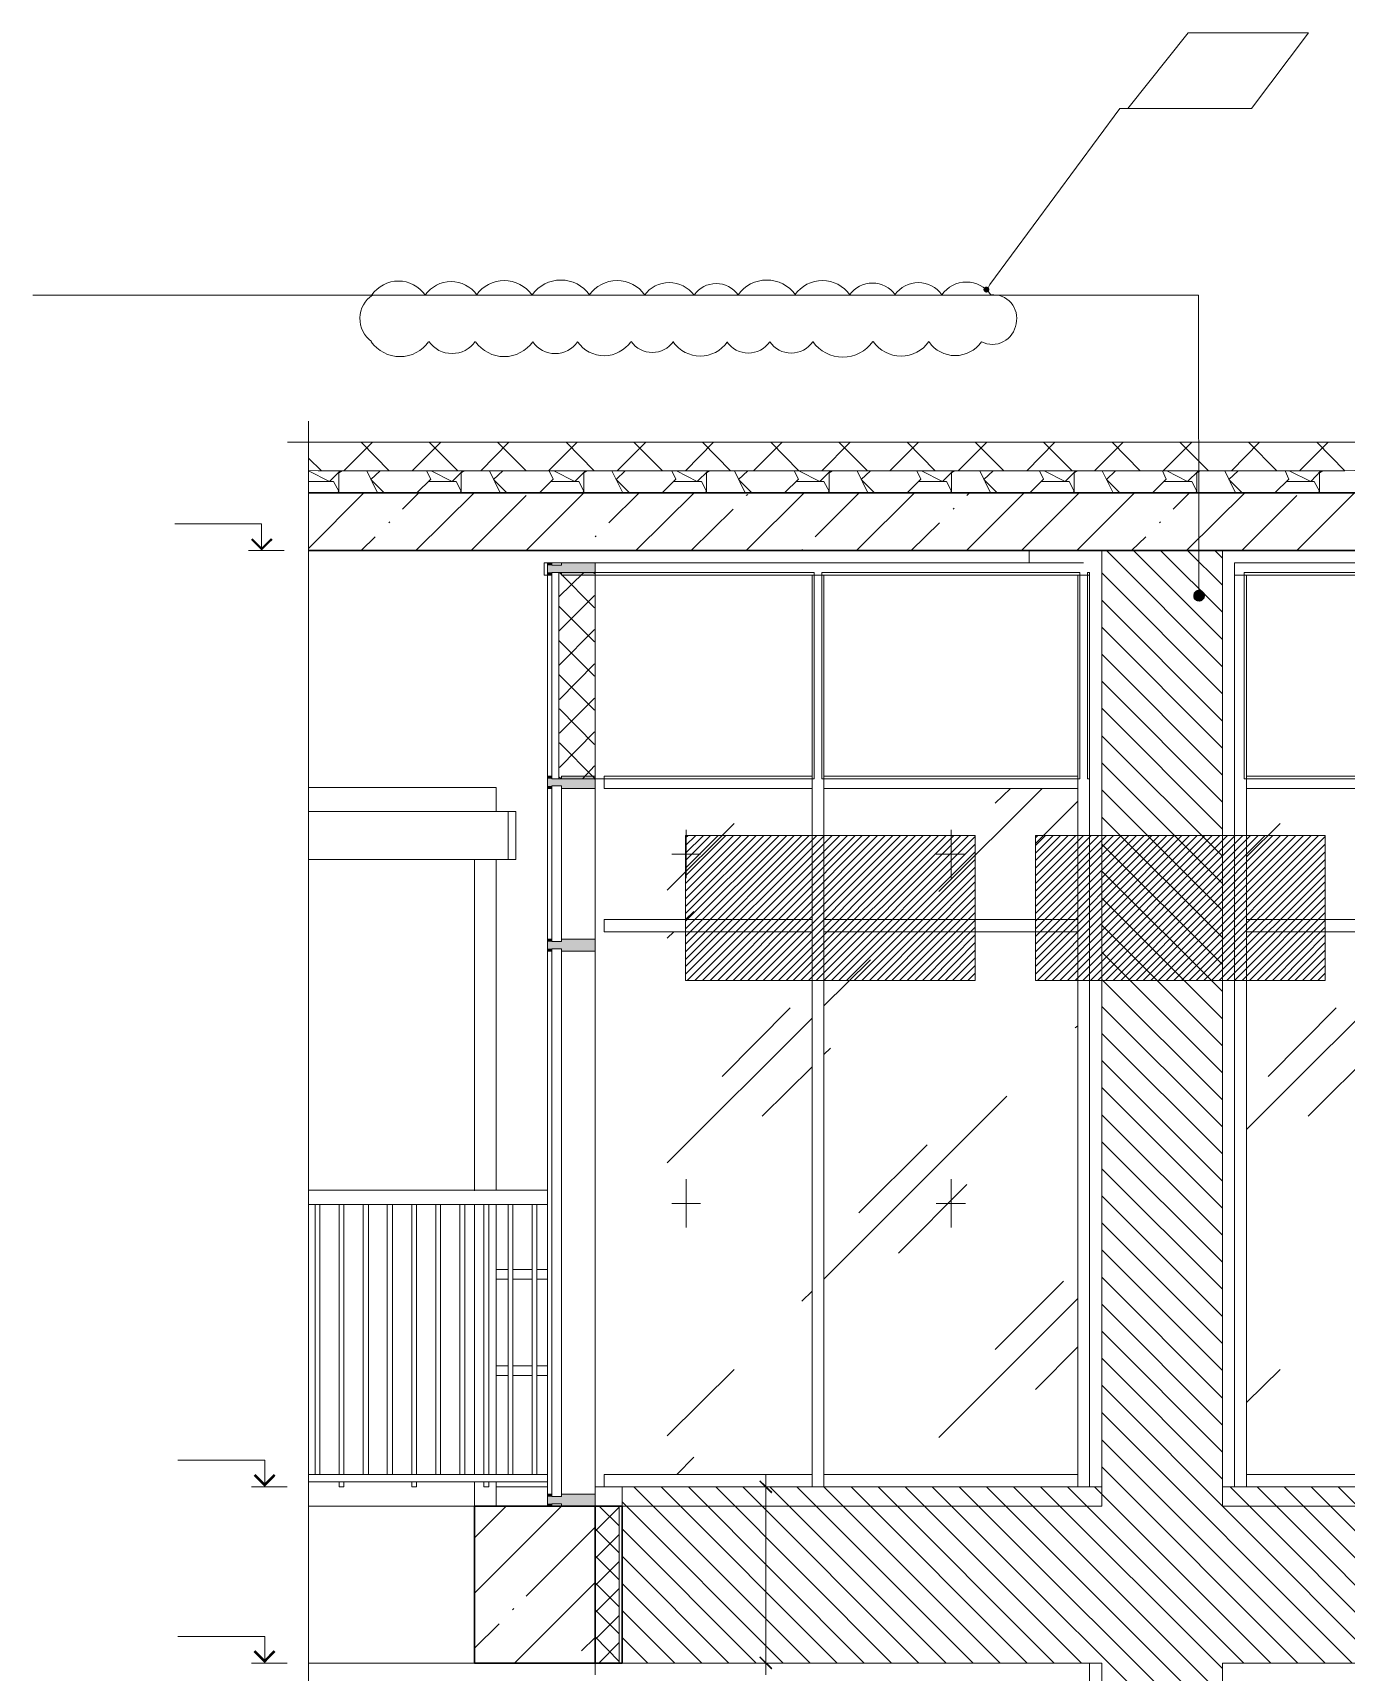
# Model space of a CAD drawing. Header units: millimetres. Extents: x -356862 to 418287, y 0 to 839748.
# Drawn here: x 339078 to 344522, y 800837 to 807635 of the extents above; entities that cross this region are included whole.
import ezdxf

# ---------------------------------------------------------------- set-up
doc = ezdxf.new("R2010")
doc.units = ezdxf.units.MM
doc.layers.add('PDF _Геометрия', color=7, linetype='Continuous', true_color=0xbababa)
doc.layers.add('PDF _Сплошная заливка', color=7, linetype='Continuous', true_color=0xf50000)

msp = doc.modelspace()

# ---------------------------------------------------------------- linework, layer by layer
at = {"layer": 'PDF _Геометрия', "color": 1, "lineweight": 20}
msp.add_lwpolyline([(343616.6679, 807321.2522), (344128.9663, 807321.2522), (344366.063, 807634.5586), (343866.4663, 807634.5586)], close=True, dxfattribs=at)
msp.add_lwpolyline([(343038.7445, 806580.3248), (343045.0953, 806590.9094), (343582.7969, 807321.2522), (343832.5953, 807321.2522), (344059.1074, 807321.2522)], dxfattribs=at)
for points in [[(342238.632, 806547.6499, 0.520539885), (342001.0684, 806547.6499, 0.52053993), (341819.2279, 806547.2757)], [(343049.0456, 806548.2085, 0.520540102), (342846.1629, 806548.2085, 0.520540055), (342650.6305, 806547.899)], [(343010.171, 806353.8441, 0.520570573), (343153.1754, 806428.3968, 0.520570471), (343049.7496, 806547.563)], [(341150.6311, 806352.9329, 0.520539847), (341336.1735, 806352.9329, 0.520540001), (341556.7483, 806353.4916)]]:
    msp.add_lwpolyline(points, format="xyb", dxfattribs=at)
at = {"layer": 'PDF _Геометрия', "color": 251, "lineweight": 20, "true_color": 0x545454}
msp.add_lwpolyline([(343910.9219, 805324.982), (343910.9219, 805350.3853), (343908.805, 806546.4538), (343815.6598, 806546.4538), (339077.9582, 806546.4538)], dxfattribs=at)
at = {"layer": 'PDF _Геометрия', "color": 7, "lineweight": 5}
for points in [[(353104.7727, 805936.7764), (353017.9784, 805936.7764), (346692.5751, 805936.7764), (346656.5872, 806080.728), (346582.4945, 805790.7078), (346546.5066, 805936.7764), (340221.1034, 805936.7764), (340134.309, 805936.7764)], [(340221.1034, 806023.5707), (340221.1034, 805936.7764), (340221.1034, 799456.8369), (340075.0348, 799420.849), (340365.055, 799348.8732), (340221.1034, 799312.8853), (340221.1034, 792835.0627), (340221.1034, 792748.2683)], [(343508.7042, 805487.9861), (343508.7042, 801605.5264)], [(344008.3009, 801605.5264), (344008.3009, 805487.9861)], [(341406.5872, 805396.9578), (341258.4018, 805396.9578), (341258.4018, 804541.7159), (341406.5872, 804541.7159)], [(341258.4018, 805396.9578), (341258.4018, 804541.7159)], [(341408.7042, 804541.7159), (342316.8695, 804541.7159), (342316.8695, 805396.9578), (341408.7042, 805396.9578)], [(340221.1034, 804505.728), (340998.0187, 804505.728), (340998.0187, 804406.232)], [(340998.0187, 802835.4659), (340998.0187, 804207.2401)], [(340248.6235, 801656.3328), (340248.6235, 802776.1917), (340267.6759, 802776.1917), (340267.6759, 801656.3328)], [(340348.1195, 801656.3328), (340348.1195, 802776.1917), (340367.1719, 802776.1917), (340367.1719, 801656.3328)], [(340447.6155, 801656.3328), (340447.6155, 802776.1917), (340468.7848, 802776.1917), (340468.7848, 801656.3328)], [(340547.1114, 801656.3328), (340547.1114, 802776.1917), (340568.2808, 802776.1917), (340568.2808, 801656.3328)], [(340648.7243, 801656.3328), (340648.7243, 802776.1917), (340667.7768, 802776.1917), (340667.7768, 801656.3328)], [(340748.2203, 801656.3328), (340748.2203, 802776.1917), (340767.2727, 802776.1917), (340767.2727, 801656.3328)], [(340847.7163, 801656.3328), (340847.7163, 802776.1917), (340868.8856, 802776.1917), (340868.8856, 801656.3328)], [(340947.2122, 801656.3328), (340947.2122, 802776.1917), (340968.3816, 802776.1917), (340968.3816, 801656.3328)], [(340998.0187, 801656.3328), (340998.0187, 802778.3086)], [(341048.8251, 801656.3328), (341048.8251, 802776.1917), (341067.8776, 802776.1917), (341067.8776, 801656.3328)], [(341148.3211, 801656.3328), (341148.3211, 802776.1917), (341167.3735, 802776.1917), (341167.3735, 801656.3328)], [(340221.1034, 801525.0828), (340909.1074, 801525.0828), (340909.1074, 801626.6957), (340909.1074, 801525.0828)], [(340367.1719, 801626.6957), (340367.1719, 801605.5264), (340348.1195, 801605.5264), (340348.1195, 801626.6957)], [(340667.7768, 801626.6957), (340667.7768, 801605.5264), (340648.7243, 801605.5264), (340648.7243, 801626.6957)], [(340968.3816, 801626.6957), (340968.3816, 801605.5264), (340947.2122, 801605.5264), (340947.2122, 801626.6957)], [(340998.0187, 801525.0828), (340998.0187, 801626.6957)], [(340221.1034, 800875.1836), (340909.1074, 800875.1836)], [(341408.7042, 800875.1836), (343508.7042, 800875.1836), (343508.7042, 797405.5264)], [(344008.3009, 797405.5264), (344008.3009, 800875.1836), (351760.5187, 800875.1836)]]:
    msp.add_lwpolyline(points, dxfattribs=at)
at = {"layer": 'PDF _Геометрия', "color": 7, "lineweight": 30}
for points in [[(352310.9219, 805936.7764), (352310.9219, 805727.1998), (340221.1034, 805727.1998)], [(340221.1034, 805487.9861), (352061.1235, 805487.9861)], [(341408.7042, 805396.9578), (341406.5872, 805396.9578)], [(341406.5872, 804541.7159), (341408.7042, 804541.7159)]]:
    msp.add_lwpolyline(points, dxfattribs=at)
at = {"layer": 'PDF _Геометрия', "color": 7, "lineweight": 20}
msp.add_lwpolyline([(348129.9743, 805936.7764), (344516.3655, 805818.228), (340261.3251, 805818.228), (340221.1034, 805820.3449)], dxfattribs=at)
at = {"layer": 'PDF _Геометрия', "color": 8, "lineweight": 9, "true_color": 0x808080}
for points in [[(340367.1719, 805818.228), (340485.7203, 805936.7764)], [(340555.5792, 805818.228), (340439.1477, 805936.7764)], [(340650.8413, 805818.228), (340769.3897, 805936.7764)], [(340839.2485, 805818.228), (340720.7001, 805936.7764)], [(340934.5106, 805818.228), (341050.9421, 805936.7764)], [(341122.9179, 805818.228), (341004.3695, 805936.7764)], [(341216.063, 805818.228), (341334.6114, 805936.7764)], [(341404.4703, 805818.228), (341288.0388, 805936.7764)], [(341499.7324, 805818.228), (341618.2808, 805936.7764)], [(341688.1397, 805818.228), (341569.5913, 805936.7764)], [(341783.4018, 805818.228), (341899.8332, 805936.7764)], [(341969.6921, 805818.228), (341853.2606, 805936.7764)], [(342064.9542, 805818.228), (342183.5026, 805936.7764)], [(342384.6114, 805818.228), (342340.1558, 805773.7724), (342253.3614, 805818.228), (342136.93, 805936.7764)], [(342348.6235, 805818.228), (342465.055, 805936.7764)], [(342537.0308, 805818.228), (342418.4824, 805936.7764)], [(342630.1759, 805818.228), (342748.7243, 805936.7764)], [(342818.5832, 805818.228), (342702.1518, 805936.7764)], [(342913.8453, 805818.228), (343032.3937, 805936.7764)], [(343102.2526, 805818.228), (342983.7042, 805936.7764)], [(343197.5147, 805818.228), (343313.9461, 805936.7764)], [(343385.9219, 805818.228), (343267.3735, 805936.7764)], [(343479.0671, 805818.228), (343597.6155, 805936.7764)], [(343667.4743, 805818.228), (343551.0429, 805936.7764)], [(343762.7364, 805818.228), (343881.2848, 805936.7764)], [(343951.1437, 805818.228), (343832.5953, 805936.7764)], [(344046.4058, 805818.228), (344162.8372, 805936.7764)], [(344234.813, 805818.228), (344116.2647, 805936.7764)], [(344327.9582, 805818.228), (344446.5066, 805936.7764)], [(344516.3655, 805818.228), (344399.934, 805936.7764)], [(340274.0268, 805818.228), (340221.1034, 805871.1514)], [(340221.1034, 805818.228), (340307.8977, 805773.7724), (340352.3534, 805818.228)], [(340341.7687, 805727.1998), (340346.0026, 805733.5506), (340324.8332, 805773.7724), (340221.1034, 805773.7724)], [(340346.0026, 805727.1998), (340346.0026, 805809.7603), (340360.8211, 805818.228)], [(340506.8897, 805727.1998), (340462.434, 805818.228)], [(340534.4098, 805727.1998), (340479.3695, 805782.2401), (340517.4743, 805818.228)], [(340669.8937, 805727.1998), (340727.0509, 805784.357), (340710.1155, 805818.228)], [(340849.8332, 805727.1998), (340854.0671, 805733.5506), (340832.8977, 805773.7724), (340716.4663, 805773.7724)], [(340729.1679, 805818.228), (340815.9622, 805773.7724), (340860.4179, 805818.228)], [(340854.0671, 805727.1998), (340854.0671, 805809.7603), (340868.8856, 805818.228)], [(341014.9542, 805727.1998), (340970.4985, 805818.228)], [(341042.4743, 805727.1998), (340987.434, 805782.2401), (341025.5388, 805818.228)], [(341122.9179, 805487.9861), (341362.1316, 805727.1998), (341362.1316, 805809.7603), (341376.9501, 805818.228)], [(341177.9582, 805727.1998), (341235.1155, 805784.357), (341218.18, 805818.228)], [(341357.8977, 805727.1998), (341362.1316, 805733.5506), (341340.9622, 805773.7724), (341224.5308, 805773.7724)], [(341237.2324, 805818.228), (341324.0268, 805773.7724), (341368.4824, 805818.228)], [(341523.0187, 805727.1998), (341478.563, 805818.228)], [(341550.5388, 805727.1998), (341495.4985, 805782.2401), (341533.6034, 805818.228)], [(341686.0227, 805727.1998), (341743.18, 805784.357), (341726.2445, 805818.228)], [(341865.9622, 805727.1998), (341870.1961, 805733.5506), (341849.0268, 805773.7724), (341732.5953, 805773.7724)], [(341745.2969, 805818.228), (341832.0913, 805773.7724), (341876.5469, 805818.228)], [(341870.1961, 805727.1998), (341870.1961, 805809.7603), (341885.0147, 805818.228)], [(342031.0832, 805727.1998), (341986.6276, 805818.228)], [(342058.6034, 805727.1998), (342003.563, 805782.2401), (342041.6679, 805818.228)], [(342194.0872, 805727.1998), (342251.2445, 805784.357), (342234.309, 805818.228)], [(342374.0268, 805727.1998), (342378.2606, 805733.5506), (342357.0913, 805773.7724), (342240.6598, 805773.7724)], [(342378.2606, 805727.1998), (342378.2606, 805809.7603), (342393.0792, 805818.228)], [(342539.1477, 805727.1998), (342494.6921, 805818.228)], [(342566.6679, 805727.1998), (342511.6276, 805782.2401), (342549.7324, 805818.228)], [(342702.1518, 805727.1998), (342759.309, 805784.357), (342742.3735, 805818.228)], [(342882.0913, 805727.1998), (342886.3251, 805733.5506), (342865.1558, 805773.7724), (342748.7243, 805773.7724)], [(342761.4259, 805818.228), (342848.2203, 805773.7724), (342892.6759, 805818.228)], [(342886.3251, 805727.1998), (342886.3251, 805809.7603), (342901.1437, 805818.228)], [(343047.2122, 805727.1998), (343002.7566, 805818.228)], [(343074.7324, 805727.1998), (343019.6921, 805782.2401), (343057.7969, 805818.228)], [(343210.2163, 805727.1998), (343267.3735, 805784.357), (343250.438, 805818.228)], [(343390.1558, 805727.1998), (343394.3897, 805733.5506), (343373.2203, 805773.7724), (343256.7888, 805773.7724)], [(343269.4905, 805818.228), (343356.2848, 805773.7724), (343400.7405, 805818.228)], [(343394.3897, 805727.1998), (343394.3897, 805809.7603), (343409.2082, 805818.228)], [(343555.2768, 805727.1998), (343510.8211, 805818.228)], [(343582.7969, 805727.1998), (343527.7566, 805782.2401), (343565.8614, 805818.228)], [(343718.2808, 805727.1998), (343775.438, 805784.357), (343760.6195, 805818.228)], [(343898.2203, 805727.1998), (343902.4542, 805733.5506), (343881.2848, 805773.7724), (343764.8534, 805773.7724)], [(343777.555, 805818.228), (343864.3493, 805773.7724), (343908.805, 805818.228)], [(343902.4542, 805727.1998), (343902.4542, 805809.7603), (343917.2727, 805818.228)], [(344063.3413, 805727.1998), (344018.8856, 805818.228)], [(344090.8614, 805727.1998), (344035.8211, 805782.2401), (344073.9259, 805818.228)], [(344226.3453, 805727.1998), (344283.5026, 805784.357), (344268.684, 805818.228)], [(344406.2848, 805727.1998), (344410.5187, 805733.5506), (344389.3493, 805773.7724), (344275.0348, 805773.7724)], [(344285.6195, 805818.228), (344374.5308, 805773.7724), (344416.8695, 805818.228)], [(344410.5187, 805727.1998), (344410.5187, 805809.7603), (344425.3372, 805818.228)], [(340221.1034, 805496.4538), (340449.7324, 805727.1998)], [(340221.1034, 805725.0828), (340221.1034, 805727.1998)], [(340610.6195, 805659.4578), (340678.3614, 805727.1998)], [(340665.6598, 805487.9861), (340906.9905, 805727.1998)], [(340894.2888, 805487.9861), (341122.9179, 805716.6151)], [(341465.8614, 805602.3006), (341590.7606, 805727.1998)], [(341578.059, 805487.9861), (341819.3897, 805727.1998)], [(342035.3171, 805487.9861), (342274.5308, 805727.1998)], [(342035.3171, 805716.6151), (342041.6679, 805720.849)], [(342321.1034, 805545.1433), (342503.1598, 805727.1998)], [(342492.5751, 805487.9861), (342731.7888, 805727.1998)], [(342947.7163, 805487.9861), (343186.93, 805727.1998)], [(342949.8332, 805716.6151), (342960.4179, 805727.1998)], [(343176.3453, 805487.9861), (343415.559, 805727.1998)], [(343404.9743, 805487.9861), (343644.188, 805727.1998)], [(343805.0751, 805659.4578), (343872.8171, 805727.1998)], [(343860.1155, 805487.9861), (344101.4461, 805727.1998)], [(344088.7445, 805487.9861), (344317.3735, 805716.6151)], [(344317.3735, 805487.9861), (344556.5872, 805727.1998)], [(341806.688, 805487.9861), (341980.2768, 805659.4578)], [(342892.6759, 805659.4578), (342896.9098, 805663.6917)], [(340553.4622, 805602.3006), (340557.6961, 805606.5344)], [(342719.0872, 805487.9861), (342835.5187, 805602.3006)], [(343747.9179, 805602.3006), (343752.1518, 805606.5344)], [(340439.1477, 805487.9861), (340496.305, 805545.1433)], [(341408.7042, 805545.1433), (341412.938, 805549.3772)], [(343631.4864, 805487.9861), (343690.7606, 805545.1433)], [(341351.5469, 805487.9861), (341351.5469, 805487.9861)], [(342263.9461, 805487.9861), (342268.18, 805492.2199)], [(341258.4018, 805295.3449), (341362.1316, 805396.9578)], [(341406.5872, 805250.8893), (341260.5187, 805396.9578)], [(341406.5872, 805392.724), (341402.3534, 805396.9578)], [(341258.4018, 805153.5103), (341406.5872, 805301.6957)], [(341406.5872, 805109.0546), (341258.4018, 805257.2401)], [(341258.4018, 805011.6756), (341406.5872, 805159.8611)], [(341406.5872, 804967.2199), (341258.4018, 805115.4054)], [(341406.5872, 804825.3853), (341258.4018, 804973.5707)], [(341260.5187, 804869.8409), (341406.5872, 805018.0264)], [(341260.5187, 804730.1232), (341406.5872, 804876.1917)], [(341406.5872, 804683.5506), (341260.5187, 804831.7361)], [(341260.5187, 804588.2885), (341406.5872, 804736.474)], [(341406.5872, 804543.8328), (341260.5187, 804689.9014)], [(341355.7808, 804541.7159), (341406.5872, 804594.6393)], [(341266.8695, 804541.7159), (341260.5187, 804548.0667)], [(340909.1074, 801165.2038), (341268.9864, 801525.0828)], [(340909.1074, 801393.8328), (341040.3574, 801525.0828)], [(341122.9179, 801152.5022), (341408.7042, 801438.2885)], [(341074.2284, 800875.1836), (341408.7042, 801209.6594)], [(341065.7606, 801095.3449), (341072.1114, 801101.6957)], [(340909.1074, 800936.5748), (341010.7203, 801038.1877)], [(341351.5469, 800925.9901), (341408.7042, 800981.0304)]]:
    msp.add_lwpolyline(points, dxfattribs=at)
at = {"layer": 'PDF _Геометрия', "color": 112, "lineweight": 5, "true_color": 0x00b85c}
for points in [[(340026.3453, 805487.9861), (340026.3453, 805598.0667), (339666.4663, 805598.0667)], [(340119.4905, 805487.9861), (339971.305, 805487.9861)], [(340039.0469, 801605.5264), (340039.0469, 801715.607), (339679.1679, 801715.607)], [(340132.1921, 801605.5264), (339984.0066, 801605.5264)], [(340039.0469, 800875.1836), (340039.0469, 800985.2643), (339679.1679, 800985.2643)], [(340132.1921, 800875.1836), (339984.0066, 800875.1836)]]:
    msp.add_lwpolyline(points, dxfattribs=at)
at = {"layer": 'PDF _Геометрия', "color": 112, "lineweight": 0, "true_color": 0x00b85c}
for points, const_width in [([(339985.0651, 805535.6171), (340026.3453, 805494.3369), (340068.684, 805535.6171)], 8.9814), ([(339996.7082, 801655.2744), (340039.0469, 801612.9357), (340080.3272, 801655.2744)], 10.4783), ([(339996.7082, 800924.9316), (340039.0469, 800882.5929), (340080.3272, 800924.9316)], 10.4783)]:
    msp.add_lwpolyline(points, dxfattribs=dict(at, const_width=const_width))
at = {"layer": 'PDF _Геометрия', "color": 252, "lineweight": 5, "true_color": 0x989898}
for points in [[(341211.8292, 804552.3006), (341211.8292, 805386.3732), (341197.0106, 805386.3732), (341197.0106, 805437.1796), (341211.8292, 805437.1796)], [(341228.7647, 805437.1796), (341268.9864, 805437.1796)], [(341408.7042, 805437.1796), (342333.805, 805437.1796), (343432.4945, 805437.1796)], [(341228.7647, 805386.3732), (341228.7647, 804552.3006)], [(341408.7042, 804541.7159), (341408.7042, 805396.9578)], [(341408.7042, 805386.3732), (342333.805, 805386.3732), (343432.4945, 805386.3732)], [(341211.8292, 804501.4941), (341211.8292, 803876.9982)], [(341408.7042, 804501.4941), (341408.7042, 803876.9982)], [(341211.8292, 803826.1917), (341211.8292, 801575.8893)], [(341408.7042, 803826.1917), (341408.7042, 801575.8893)], [(343457.8977, 800875.1836), (343457.8977, 800350.1836), (343457.8977, 799729.9215), (343457.8977, 797405.5264), (343409.2082, 797405.5264), (343409.2082, 799729.9215), (343409.2082, 800350.1836), (343409.2082, 800775.6877)]]:
    msp.add_lwpolyline(points, dxfattribs=at)
at = {"layer": 'PDF _Геометрия', "color": 7, "lineweight": 20}
for points in [[(341268.9864, 805426.5949), (341228.7647, 805426.5949), (341228.7647, 805437.1796), (341211.8292, 805437.1796), (341211.8292, 805386.3732), (341228.7647, 805386.3732), (341228.7647, 805396.9578), (341268.9864, 805396.9578), (341268.9864, 805386.3732), (341408.7042, 805386.3732), (341408.7042, 805437.1796), (341268.9864, 805437.1796)], [(341268.9864, 804541.7159), (341228.7647, 804541.7159), (341228.7647, 804552.3006), (341211.8292, 804552.3006), (341211.8292, 804501.4941), (341228.7647, 804501.4941), (341228.7647, 804512.0788), (341268.9864, 804512.0788), (341268.9864, 804501.4941), (341408.7042, 804501.4941), (341408.7042, 804552.3006), (341268.9864, 804552.3006)], [(341268.9864, 803866.4135), (341228.7647, 803866.4135), (341228.7647, 803876.9982), (341211.8292, 803876.9982), (341211.8292, 803826.1917), (341228.7647, 803826.1917), (341228.7647, 803836.7764), (341268.9864, 803836.7764), (341268.9864, 803826.1917), (341408.7042, 803826.1917), (341408.7042, 803876.9982), (341268.9864, 803876.9982)], [(341228.7647, 801565.3046), (341228.7647, 801575.8893), (341211.8292, 801575.8893), (341211.8292, 801525.0828), (341228.7647, 801525.0828), (341228.7647, 801535.6675), (341268.9864, 801535.6675), (341268.9864, 801525.0828), (341408.7042, 801525.0828), (341408.7042, 801575.8893), (341268.9864, 801575.8893), (341268.9864, 801565.3046)]]:
    msp.add_lwpolyline(points, close=True, dxfattribs=at)
at = {"layer": 'PDF _Геометрия', "color": 161, "lineweight": 9, "true_color": 0x7f9fff}
for points in [[(341520.9018, 801525.0828), (341520.9018, 800875.1836), (343508.7042, 800875.1836), (343508.7042, 797405.5264), (341520.9018, 797405.5264), (341520.9018, 796675.1836), (351991.2647, 796675.1836), (351991.2647, 798004.6191), (352061.1235, 798004.6191), (352061.1235, 800705.8288), (352061.1235, 801525.0828), (352061.1235, 804905.8288), (352061.1235, 805487.9861), (351760.5187, 805487.9861), (351760.5187, 801605.5264), (344008.3009, 801605.5264), (344008.3009, 805487.9861), (343508.7042, 805487.9861), (343508.7042, 801605.5264), (341520.9018, 801605.5264)], [(341408.7042, 801525.0828), (341508.2001, 801525.0828), (341508.2001, 800875.1836), (341408.7042, 800875.1836)], [(344008.3009, 800875.1836), (351760.5187, 800875.1836), (351760.5187, 797405.5264), (344008.3009, 797405.5264)]]:
    msp.add_lwpolyline(points, close=True, dxfattribs=at)
at = {"layer": 'PDF _Геометрия', "color": 7, "lineweight": 9}
for points in [[(343208.0993, 805487.9861), (343208.0993, 805437.1796)], [(340221.1034, 804406.232), (341048.8251, 804406.232)], [(340221.1034, 804207.2401), (341048.8251, 804207.2401)], [(341211.8292, 802835.4659), (340221.1034, 802835.4659)], [(340221.1034, 802776.1917), (341211.8292, 802776.1917)], [(341048.8251, 802507.3409), (340998.0187, 802507.3409)], [(340998.0187, 802467.1191), (341048.8251, 802467.1191)], [(341148.3211, 802507.3409), (341067.8776, 802507.3409)], [(341067.8776, 802467.1191), (341148.3211, 802467.1191)], [(341211.8292, 802507.3409), (341167.3735, 802507.3409)], [(341167.3735, 802467.1191), (341211.8292, 802467.1191)], [(341048.8251, 802107.2401), (340998.0187, 802107.2401)], [(341148.3211, 802107.2401), (341067.8776, 802107.2401)], [(341211.8292, 802107.2401), (341167.3735, 802107.2401)], [(340998.0187, 802067.0183), (341048.8251, 802067.0183)], [(341067.8776, 802067.0183), (341148.3211, 802067.0183)], [(341167.3735, 802067.0183), (341211.8292, 802067.0183)], [(340221.1034, 801656.3328), (341211.8292, 801656.3328)], [(341211.8292, 801626.6957), (340221.1034, 801626.6957)], [(340998.0187, 801605.5264), (341211.8292, 801605.5264)], [(341408.7042, 801605.5264), (343508.7042, 801605.5264), (343508.7042, 801525.0828), (341408.7042, 801525.0828)], [(341408.7042, 800826.4941), (341408.7042, 800875.1836)]]:
    msp.add_lwpolyline(points, dxfattribs=at)
at = {"layer": 'PDF _Геометрия', "color": 161, "lineweight": 9, "true_color": 0x7f9fff}
for points in [[(344008.3009, 805005.3248), (343527.7566, 805487.9861)], [(344008.3009, 805119.6393), (343639.9542, 805487.9861)], [(344008.3009, 805231.8369), (343752.1518, 805487.9861)], [(344008.3009, 805344.0344), (343864.3493, 805487.9861)], [(344008.3009, 805456.232), (343976.5469, 805487.9861)], [(344008.3009, 804893.1272), (343508.7042, 805394.8409)], [(344008.3009, 804780.9296), (343508.7042, 805282.6433)], [(344008.3009, 804668.732), (343508.7042, 805170.4457)], [(344008.3009, 804556.5344), (343508.7042, 805058.2482)], [(344008.3009, 804444.3369), (343508.7042, 804946.0506)], [(344008.3009, 804332.1393), (343508.7042, 804833.853)], [(344008.3009, 804219.9417), (343508.7042, 804719.5385)], [(344008.3009, 804107.7441), (343508.7042, 804607.3409)], [(344008.3009, 803995.5465), (343508.7042, 804495.1433)], [(344008.3009, 803883.349), (343508.7042, 804382.9457)], [(344008.3009, 803771.1514), (343508.7042, 804270.7482)], [(344008.3009, 803658.9538), (343508.7042, 804158.5506)], [(344008.3009, 803546.7562), (343508.7042, 804046.353)], [(344008.3009, 803434.5586), (343508.7042, 803934.1554)], [(344008.3009, 803322.3611), (343508.7042, 803821.9578)], [(344008.3009, 803210.1635), (343508.7042, 803709.7603)], [(344008.3009, 803097.9659), (343508.7042, 803597.5627)], [(344008.3009, 802985.7683), (343508.7042, 803485.3651)], [(344008.3009, 802873.5707), (343508.7042, 803373.1675)], [(344008.3009, 802761.3732), (343508.7042, 803260.9699)], [(344008.3009, 802649.1756), (343508.7042, 803148.7724)], [(344008.3009, 802536.978), (343508.7042, 803036.5748)], [(344008.3009, 802424.7804), (343508.7042, 802924.3772)], [(344008.3009, 802312.5828), (343508.7042, 802812.1796)], [(344008.3009, 802200.3853), (343508.7042, 802699.982)], [(344008.3009, 802088.1877), (343508.7042, 802587.7844)], [(344008.3009, 801973.8732), (343508.7042, 802475.5869)], [(344008.3009, 801861.6756), (343508.7042, 802363.3893)], [(344008.3009, 801749.478), (343508.7042, 802251.1917)], [(344008.3009, 801637.2804), (343508.7042, 802138.9941)], [(344658.2001, 800875.1836), (343508.7042, 802026.7965)], [(344546.0026, 800875.1836), (343508.7042, 801914.599)], [(344433.805, 800875.1836), (343508.7042, 801800.2844)], [(344321.6074, 800875.1836), (343508.7042, 801688.0869)], [(342299.934, 800875.1836), (341569.5913, 801605.5264)], [(342412.1316, 800875.1836), (341681.7888, 801605.5264)], [(342524.3292, 800875.1836), (341796.1034, 801605.5264)], [(342636.5268, 800875.1836), (341908.3009, 801605.5264)], [(342750.8413, 800875.1836), (342020.4985, 801605.5264)], [(342863.0388, 800875.1836), (342132.6961, 801605.5264)], [(342975.2364, 800875.1836), (342244.8937, 801605.5264)], [(343087.434, 800875.1836), (342357.0913, 801605.5264)], [(343199.6316, 800875.1836), (342469.2888, 801605.5264)], [(343311.8292, 800875.1836), (342581.4864, 801605.5264)], [(343424.0268, 800875.1836), (342693.684, 801605.5264)], [(344008.3009, 800403.107), (342805.8816, 801605.5264)], [(344008.3009, 800515.3046), (342918.0792, 801605.5264)], [(344008.3009, 800627.5022), (343030.2768, 801605.5264)], [(344008.3009, 800739.6998), (343142.4743, 801605.5264)], [(344008.3009, 800851.8974), (343254.6719, 801605.5264)], [(344097.2122, 800875.1836), (343366.8695, 801605.5264)], [(344209.4098, 800875.1836), (343479.0671, 801605.5264)], [(344770.3977, 800875.1836), (344040.055, 801605.5264)], [(344882.5953, 800875.1836), (344152.2526, 801605.5264)], [(344994.7929, 800875.1836), (344264.4501, 801605.5264)], [(345106.9905, 800875.1836), (344376.6477, 801605.5264)], [(345219.188, 800875.1836), (344488.8453, 801605.5264)], [(341508.2001, 801520.849), (341408.7042, 801421.353)], [(341508.2001, 801444.6393), (341425.6397, 801525.0828)], [(342187.7364, 800875.1836), (341520.9018, 801544.1353)], [(341508.2001, 801332.4417), (341408.7042, 801431.9377)], [(342075.5388, 800875.1836), (341520.9018, 801431.9377)], [(341508.2001, 801408.6514), (341408.7042, 801309.1554)], [(341508.2001, 801220.2441), (341408.7042, 801319.7401)], [(341508.2001, 801296.4538), (341408.7042, 801196.9578)], [(341963.3413, 800875.1836), (341520.9018, 801317.6232)], [(341508.2001, 801108.0465), (341408.7042, 801207.5425)], [(341508.2001, 801184.2562), (341408.7042, 801084.7603)], [(341851.1437, 800875.1836), (341520.9018, 801205.4256)], [(341508.2001, 800995.849), (341408.7042, 801095.3449)], [(341738.9461, 800875.1836), (341520.9018, 801093.228)], [(341508.2001, 801072.0586), (341408.7042, 800972.5627)], [(341508.2001, 800881.5344), (341408.7042, 800983.1474)], [(341508.2001, 800959.8611), (341423.5227, 800875.1836)], [(341626.7485, 800875.1836), (341520.9018, 800981.0304)]]:
    msp.add_lwpolyline(points, dxfattribs=at)
at = {"layer": 'PDF _Геометрия', "color": 252, "lineweight": 5, "true_color": 0x989898}
for points in [[(345170.4985, 805437.1796), (346256.4864, 805437.1796), (347342.4743, 805437.1796), (348426.3453, 805437.1796), (349512.3332, 805437.1796), (350598.3211, 805437.1796), (351661.0227, 805437.1796), (351661.0227, 805386.3732), (350598.3211, 805386.3732), (349512.3332, 805386.3732), (348426.3453, 805386.3732), (347342.4743, 805386.3732), (346256.4864, 805386.3732), (345170.4985, 805386.3732), (344059.1074, 805386.3732), (344059.1074, 805437.1796)], [(342357.0913, 804526.8974), (342357.0913, 803932.0385), (342357.0913, 801605.5264), (342308.4018, 801605.5264), (342308.4018, 803932.0385), (342308.4018, 804526.8974), (342308.4018, 805386.3732), (342357.0913, 805386.3732)], [(343457.8977, 804526.8974), (343457.8977, 803932.0385), (343457.8977, 801605.5264), (343409.2082, 801605.5264), (343409.2082, 803932.0385), (343409.2082, 804526.8974), (343409.2082, 805386.3732), (343457.8977, 805386.3732)], [(344107.7969, 804526.8974), (344107.7969, 803932.0385), (344107.7969, 801605.5264), (344059.1074, 801605.5264), (344059.1074, 803932.0385), (344059.1074, 804526.8974), (344059.1074, 805386.3732), (344107.7969, 805386.3732)], [(342308.4018, 804501.4941), (341446.809, 804501.4941), (341446.809, 804526.8974), (341446.809, 804552.3006), (342308.4018, 804552.3006)], [(343409.2082, 804552.3006), (343409.2082, 804501.4941), (342357.0913, 804501.4941), (342357.0913, 804552.3006)], [(345145.0953, 804552.3006), (345145.0953, 804501.4941), (344107.7969, 804501.4941), (344107.7969, 804552.3006)], [(342308.4018, 803906.6353), (341446.809, 803906.6353), (341446.809, 803932.0385), (341446.809, 803957.4417), (342308.4018, 803957.4417)], [(343409.2082, 803957.4417), (343409.2082, 803906.6353), (342357.0913, 803906.6353), (342357.0913, 803957.4417)], [(345145.0953, 803957.4417), (345145.0953, 803906.6353), (344107.7969, 803906.6353), (344107.7969, 803957.4417)], [(342308.4018, 801605.5264), (341446.809, 801605.5264), (341446.809, 801656.3328), (342308.4018, 801656.3328)], [(342357.0913, 801605.5264), (342357.0913, 801656.3328), (343409.2082, 801656.3328), (343409.2082, 801605.5264)], [(344107.7969, 801605.5264), (344107.7969, 801656.3328), (345145.0953, 801656.3328), (345145.0953, 801605.5264)]]:
    msp.add_lwpolyline(points, close=True, dxfattribs=at)
at = {"layer": 'PDF _Геометрия', "color": 7, "lineweight": 5}
for points in [[(342348.6235, 804541.7159), (343417.6759, 804541.7159), (343417.6759, 805396.9578), (342348.6235, 805396.9578)], [(343449.43, 804541.7159), (343457.8977, 804541.7159), (343457.8977, 805396.9578), (343449.43, 805396.9578)], [(344099.3292, 804541.7159), (345153.563, 804541.7159), (345153.563, 805396.9578), (344099.3292, 805396.9578)], [(341268.9864, 803866.4135), (341268.9864, 804512.0788), (341228.7647, 804512.0788), (341228.7647, 803866.4135)], [(340909.1074, 802833.349), (340909.1074, 804207.2401)], [(341268.9864, 801565.3046), (341268.9864, 803836.7764), (341228.7647, 803836.7764), (341228.7647, 801565.3046)], [(340909.1074, 801656.3328), (340909.1074, 802778.3086)]]:
    msp.add_lwpolyline(points, close=True, dxfattribs=at)
at = {"layer": 'PDF _Геометрия', "color": 254, "lineweight": 5, "true_color": 0xdcdcdc}
for points in [[(342833.4018, 804073.8732), (343261.0227, 804501.4941)], [(343066.2647, 804440.103), (343129.7727, 804501.4941)], [(343233.5026, 804272.8651), (343409.2082, 804448.5707)], [(341707.1921, 804080.224), (341984.5106, 804355.4256)], [(344107.7969, 804217.8248), (344247.5147, 804355.4256)], [(341785.5187, 804330.0224), (341785.5187, 804128.9135)], [(342884.2082, 804330.0224), (342884.2082, 804128.9135)], [(341726.2445, 804228.4094), (341844.7929, 804228.4094)], [(342822.8171, 804228.4094), (342943.4824, 804228.4094)], [(341783.4018, 803957.4417), (341817.2727, 803991.3127)], [(341707.1921, 803881.232), (341734.7122, 803906.6353)], [(342357.0913, 803599.6796), (342549.7324, 803790.2038)], [(344107.7969, 803087.3812), (344812.7364, 803790.2038)], [(341707.1921, 802949.7804), (342308.4018, 803548.8732)], [(341935.8211, 803307.5425), (342217.3735, 803591.2119)], [(344198.8251, 803307.5425), (344480.3776, 803591.2119)], [(343398.6235, 803508.6514), (343409.2082, 803517.1191)], [(342357.0913, 803398.5707), (342384.6114, 803423.974)], [(344363.9461, 803142.4215), (344647.6155, 803423.974)], [(342100.9421, 803142.4215), (342308.4018, 803347.7643)], [(342357.0913, 802467.1191), (343114.9542, 803224.982)], [(342501.0429, 802742.3207), (342784.7122, 803023.8732)], [(341785.5187, 802882.0385), (341785.5187, 802680.9296)], [(342666.1638, 802575.0828), (342949.8332, 802858.7522)], [(342884.2082, 802882.0385), (342884.2082, 802680.9296)], [(341726.2445, 802780.4256), (341844.7929, 802780.4256)], [(342822.8171, 802780.4256), (342943.4824, 802780.4256)], [(343066.2647, 802174.982), (343349.934, 802458.6514)], [(342266.063, 802376.0909), (342308.4018, 802416.3127)], [(342833.4018, 801810.8691), (343409.2082, 802386.6756)], [(343233.5026, 802009.8611), (343409.2082, 802185.5667)], [(341707.1921, 801817.2199), (341984.5106, 802092.4215)], [(344107.7969, 801954.8207), (344247.5147, 802092.4215)], [(341747.4138, 801656.3328), (341817.2727, 801728.3086)]]:
    msp.add_lwpolyline(points, dxfattribs=at)
at = {"layer": 'PDF _Геометрия', "color": 7, "lineweight": 9}
for points in [[(341080.5792, 804406.232), (341048.8251, 804406.232), (341048.8251, 804207.2401), (341080.5792, 804207.2401)], [(344008.3009, 801525.0828), (344008.3009, 801605.5264), (351760.5187, 801605.5264), (351760.5187, 801525.0828)]]:
    msp.add_lwpolyline(points, close=True, dxfattribs=at)
at = {"layer": 'PDF _Геометрия', "color": 254, "lineweight": 9, "true_color": 0xdcdcdc}
for points in [[(341783.4018, 804296.1514), (341793.9864, 804306.7361)], [(341783.4018, 804264.3974), (341825.7405, 804306.7361)], [(341783.4018, 804232.6433), (341857.4945, 804306.7361)], [(341783.4018, 804203.0062), (341887.1316, 804306.7361)], [(341783.4018, 804171.2522), (341918.8856, 804306.7361)], [(341783.4018, 804139.4982), (341950.6397, 804306.7361)], [(341783.4018, 804107.7441), (341982.3937, 804306.7361)], [(341783.4018, 804075.9901), (342014.1477, 804306.7361)], [(341783.4018, 804044.2361), (342045.9018, 804306.7361)], [(341783.4018, 804012.482), (342075.5388, 804306.7361)], [(341783.4018, 803982.8449), (342107.2929, 804306.7361)], [(341783.4018, 803951.0909), (342139.0469, 804306.7361)], [(341783.4018, 803919.3369), (342170.8009, 804306.7361)], [(341783.4018, 803887.5828), (342202.555, 804306.7361)], [(341783.4018, 803855.8288), (342234.309, 804306.7361)], [(341783.4018, 803824.0748), (342266.063, 804306.7361)], [(341783.4018, 803792.3207), (342295.7001, 804306.7361)], [(341783.4018, 803762.6836), (342327.4542, 804306.7361)], [(341783.4018, 803730.9296), (342359.2082, 804306.7361)], [(341789.7526, 803705.5264), (342390.9622, 804306.7361)], [(341821.5066, 803705.5264), (342422.7163, 804306.7361)], [(341853.2606, 803705.5264), (342454.4703, 804306.7361)], [(341885.0147, 803705.5264), (342486.2243, 804306.7361)], [(341916.7687, 803705.5264), (342515.8614, 804306.7361)], [(341948.5227, 803705.5264), (342547.6155, 804306.7361)], [(341980.2768, 803705.5264), (342579.3695, 804306.7361)], [(342009.9138, 803705.5264), (342611.1235, 804306.7361)], [(342041.6679, 803705.5264), (342642.8776, 804306.7361)], [(342073.4219, 803705.5264), (342674.6316, 804306.7361)], [(342105.1759, 803705.5264), (342704.2687, 804306.7361)], [(342136.93, 803705.5264), (342736.0227, 804306.7361)], [(342168.684, 803705.5264), (342767.7768, 804306.7361)], [(342200.438, 803705.5264), (342799.5308, 804306.7361)], [(342230.0751, 803705.5264), (342831.2848, 804306.7361)], [(342261.8292, 803705.5264), (342863.0388, 804306.7361)], [(342293.5832, 803705.5264), (342894.7929, 804306.7361)], [(342325.3372, 803705.5264), (342924.43, 804306.7361)], [(342357.0913, 803705.5264), (342956.184, 804306.7361)], [(342388.8453, 803705.5264), (342983.7042, 804302.5022)], [(343233.5026, 804296.1514), (343244.0872, 804306.7361)], [(343233.5026, 804264.3974), (343275.8413, 804306.7361)], [(343233.5026, 804232.6433), (343307.5953, 804306.7361)], [(343233.5026, 804203.0062), (343337.2324, 804306.7361)], [(343233.5026, 804171.2522), (343368.9864, 804306.7361)], [(343233.5026, 804139.4982), (343400.7405, 804306.7361)], [(343233.5026, 804107.7441), (343432.4945, 804306.7361)], [(343233.5026, 804075.9901), (343464.2485, 804306.7361)], [(343233.5026, 804044.2361), (343496.0026, 804306.7361)], [(343233.5026, 804012.482), (343527.7566, 804306.7361)], [(343233.5026, 803982.8449), (343557.3937, 804306.7361)], [(343233.5026, 803951.0909), (343589.1477, 804306.7361)], [(343233.5026, 803919.3369), (343620.9018, 804306.7361)], [(343233.5026, 803887.5828), (343652.6558, 804306.7361)], [(343233.5026, 803855.8288), (343684.4098, 804306.7361)], [(343233.5026, 803824.0748), (343716.1638, 804306.7361)], [(343233.5026, 803792.3207), (343745.8009, 804306.7361)], [(343233.5026, 803762.6836), (343777.555, 804306.7361)], [(343233.5026, 803730.9296), (343809.309, 804306.7361)], [(343241.9703, 803705.5264), (343841.063, 804306.7361)], [(343271.6074, 803705.5264), (343872.8171, 804306.7361)], [(343303.3614, 803705.5264), (343904.5711, 804306.7361)], [(343335.1155, 803705.5264), (343936.3251, 804306.7361)], [(343366.8695, 803705.5264), (343965.9622, 804306.7361)], [(343398.6235, 803705.5264), (343997.7163, 804306.7361)], [(343430.3776, 803705.5264), (344029.4703, 804306.7361)], [(343462.1316, 803705.5264), (344061.2243, 804306.7361)], [(343491.7687, 803705.5264), (344092.9784, 804306.7361)], [(343523.5227, 803705.5264), (344124.7324, 804306.7361)], [(343555.2768, 803705.5264), (344156.4864, 804306.7361)], [(343587.0308, 803705.5264), (344186.1235, 804306.7361)], [(343618.7848, 803705.5264), (344217.8776, 804306.7361)], [(343650.5388, 803705.5264), (344249.6316, 804306.7361)], [(343680.1759, 803705.5264), (344281.3856, 804306.7361)], [(343711.93, 803705.5264), (344313.1397, 804306.7361)], [(343743.684, 803705.5264), (344344.8937, 804306.7361)], [(343775.438, 803705.5264), (344376.6477, 804306.7361)], [(343807.1921, 803705.5264), (344406.2848, 804306.7361)], [(343838.9461, 803705.5264), (344433.805, 804302.5022)], [(342418.4824, 803705.5264), (342983.7042, 804270.7482)], [(342450.2364, 803705.5264), (342983.7042, 804238.9941)], [(343870.7001, 803705.5264), (344433.805, 804270.7482)], [(343900.3372, 803705.5264), (344433.805, 804238.9941)], [(342481.9905, 803705.5264), (342983.7042, 804207.2401)], [(342513.7445, 803705.5264), (342983.7042, 804175.4861)], [(342545.4985, 803705.5264), (342983.7042, 804143.732)], [(343932.0913, 803705.5264), (344433.805, 804207.2401)], [(343963.8453, 803705.5264), (344433.805, 804175.4861)], [(343995.5993, 803705.5264), (344433.805, 804143.732)], [(342577.2526, 803705.5264), (342983.7042, 804114.0949)], [(342609.0066, 803705.5264), (342983.7042, 804082.3409)], [(344027.3534, 803705.5264), (344433.805, 804114.0949)], [(344059.1074, 803705.5264), (344433.805, 804082.3409)], [(342638.6437, 803705.5264), (342983.7042, 804050.5869)], [(342670.3977, 803705.5264), (342983.7042, 804018.8328)], [(344090.8614, 803705.5264), (344433.805, 804050.5869)], [(344120.4985, 803705.5264), (344433.805, 804018.8328)], [(342702.1518, 803705.5264), (342983.7042, 803987.0788)], [(342733.9058, 803705.5264), (342983.7042, 803955.3248)], [(344152.2526, 803705.5264), (344433.805, 803987.0788)], [(344184.0066, 803705.5264), (344433.805, 803955.3248)], [(342765.6598, 803705.5264), (342983.7042, 803925.6877)], [(342797.4138, 803705.5264), (342983.7042, 803893.9336)], [(344215.7606, 803705.5264), (344433.805, 803925.6877)], [(344247.5147, 803705.5264), (344433.805, 803893.9336)], [(342829.1679, 803705.5264), (342983.7042, 803862.1796)], [(342858.805, 803705.5264), (342983.7042, 803830.4256)], [(344279.2687, 803705.5264), (344433.805, 803862.1796)], [(344308.9058, 803705.5264), (344433.805, 803830.4256)], [(342890.559, 803705.5264), (342983.7042, 803798.6715)], [(342922.313, 803705.5264), (342983.7042, 803766.9175)], [(342954.0671, 803705.5264), (342983.7042, 803735.1635)], [(344340.6598, 803705.5264), (344433.805, 803798.6715)], [(344372.4138, 803705.5264), (344433.805, 803766.9175)], [(344404.1679, 803705.5264), (344433.805, 803735.1635)]]:
    msp.add_lwpolyline(points, dxfattribs=at)
at = {"layer": 'PDF _Геометрия', "color": 142, "lineweight": 9, "true_color": 0x008ab8}
for points in [[(341783.4018, 803705.5264), (342983.7042, 803705.5264), (342983.7042, 804306.7361), (341783.4018, 804306.7361)], [(343233.5026, 803705.5264), (344433.805, 803705.5264), (344433.805, 804306.7361), (343233.5026, 804306.7361)]]:
    msp.add_lwpolyline(points, close=True, dxfattribs=at)
at = {"layer": 'PDF _Геометрия', "color": 7, "lineweight": 18}
for points in [[(342115.7606, 800826.4941), (342115.7606, 801656.3328)], [(341571.7082, 801605.5264), (342166.5671, 801605.5264)], [(341571.7082, 800875.1836), (342166.5671, 800875.1836)]]:
    msp.add_lwpolyline(points, dxfattribs=at)
at = {"layer": 'PDF _Геометрия', "color": 7, "lineweight": 30}
msp.add_lwpolyline([(340909.1074, 801525.0828), (340909.1074, 800875.1836), (341408.7042, 800875.1836), (341408.7042, 801525.0828)], close=True, dxfattribs=at)
at = {"layer": 'PDF _Геометрия', "color": 161, "lineweight": 30, "true_color": 0x7f9fff}
msp.add_lwpolyline([(341408.7042, 801525.0828), (341520.9018, 801525.0828), (341520.9018, 800875.1836), (341408.7042, 800875.1836)], dxfattribs=at)
at = {"layer": 'PDF _Геометрия', "color": 1, "lineweight": 20}
for centre, radius, start, end in [((340593.4773, 806470.8234), 134.4254, 35.00243874, 144.99756126), ((340811.5302, 806472.9382), 130.1915, 35.00244524, 144.99755476), ((341031.7001, 806466.5896), 140.7762, 35.00243117, 144.99756883), ((341266.6886, 806464.4705), 145.0101, 35.00244922, 144.99755078), ((341499.5623, 806466.5896), 140.7762, 35.00243117, 144.99756883), ((341715.8021, 806472.2912), 126.6072, 35.6565667, 144.3434333), ((342350.6048, 806468.7043), 138.6593, 35.00244437, 144.99755562), ((342558.0731, 806481.4059), 115.373, 35.00245319, 144.99754681), ((340551.1364, 806449.6541), 117.4899, 123.78845539, 233.78906686), ((340599.8281, 806436.9525), 145.0101, 215.00244921, 324.99755079), ((340815.7641, 806422.1317), 117.4899, 215.00242959, 324.99757041), ((341031.7001, 806436.9525), 145.0101, 215.00244922, 324.99755079), ((341645.6373, 806415.7788), 106.9052, 215.00243323, 324.99756677), ((341844.6357, 806430.5995), 136.5424, 215.00244322, 324.99755678), ((342043.6362, 806415.7788), 109.0222, 215.00243259, 324.9975674), ((342221.4674, 806415.7788), 109.0222, 215.0024326, 324.99756741), ((342435.2844, 806441.1863), 151.3609, 215.00243909, 324.99756091), ((342676.6258, 806434.8333), 140.7762, 215.00243117, 324.99756883), ((342901.0295, 806428.4804), 132.3085, 215.00244902, 324.99755098)]:
    msp.add_arc(centre, radius, start, end, dxfattribs=at)
at = {"layer": 'PDF _Сплошная заливка', "color": 1, "transparency": 33554559}
for points in [[(343019.6921, 806578.2078), (343017.5751, 806567.6232), (343030.2768, 806569.7401)], [(343017.5751, 806567.6232), (343030.2768, 806569.7401), (343023.9259, 806559.1554)], [(343030.2768, 806569.7401), (343028.1598, 806582.4417), (343019.6921, 806578.2078)], [(343023.9259, 806559.1554), (343032.3937, 806557.0385), (343030.2768, 806569.7401)], [(343038.7445, 806580.3248), (343030.2768, 806569.7401), (343028.1598, 806582.4417)], [(343042.9784, 806571.857), (343038.7445, 806580.3248), (343030.2768, 806569.7401)], [(343030.2768, 806569.7401), (343040.8614, 806563.3893), (343042.9784, 806571.857)], [(343032.3937, 806557.0385), (343030.2768, 806569.7401), (343040.8614, 806563.3893)]]:
    msp.add_solid(points, dxfattribs=at)
at = {"layer": 'PDF _Сплошная заливка', "color": 252, "true_color": 0x989898, "transparency": 33554559}
for points in [[(341228.7647, 805437.1796), (341211.8292, 805437.1796), (341228.7647, 805426.5949)], [(341211.8292, 805437.1796), (341228.7647, 805426.5949), (341211.8292, 805426.5949)], [(341408.7042, 805437.1796), (341268.9864, 805437.1796), (341408.7042, 805426.5949)], [(341268.9864, 805437.1796), (341408.7042, 805426.5949), (341268.9864, 805426.5949)], [(341408.7042, 805426.5949), (341211.8292, 805426.5949), (341408.7042, 805396.9578)], [(341211.8292, 805426.5949), (341408.7042, 805396.9578), (341211.8292, 805396.9578)], [(341228.7647, 805396.9578), (341211.8292, 805396.9578), (341228.7647, 805386.3732)], [(341211.8292, 805396.9578), (341228.7647, 805386.3732), (341211.8292, 805386.3732)], [(341408.7042, 805396.9578), (341268.9864, 805396.9578), (341408.7042, 805386.3732)], [(341268.9864, 805396.9578), (341408.7042, 805386.3732), (341268.9864, 805386.3732)], [(341228.7647, 804552.3006), (341211.8292, 804552.3006), (341228.7647, 804541.7159)], [(341211.8292, 804552.3006), (341228.7647, 804541.7159), (341211.8292, 804541.7159)], [(341408.7042, 804552.3006), (341268.9864, 804552.3006), (341408.7042, 804541.7159)], [(341268.9864, 804552.3006), (341408.7042, 804541.7159), (341268.9864, 804541.7159)], [(341408.7042, 804541.7159), (341211.8292, 804541.7159), (341408.7042, 804512.0788)], [(341211.8292, 804541.7159), (341408.7042, 804512.0788), (341211.8292, 804512.0788)], [(341228.7647, 804512.0788), (341211.8292, 804512.0788), (341228.7647, 804501.4941)], [(341211.8292, 804512.0788), (341228.7647, 804501.4941), (341211.8292, 804501.4941)], [(341408.7042, 804512.0788), (341268.9864, 804512.0788), (341408.7042, 804501.4941)], [(341268.9864, 804512.0788), (341408.7042, 804501.4941), (341268.9864, 804501.4941)], [(341228.7647, 803876.9982), (341211.8292, 803876.9982), (341228.7647, 803866.4135)], [(341211.8292, 803876.9982), (341228.7647, 803866.4135), (341211.8292, 803866.4135)], [(341408.7042, 803876.9982), (341268.9864, 803876.9982), (341408.7042, 803866.4135)], [(341268.9864, 803876.9982), (341408.7042, 803866.4135), (341268.9864, 803866.4135)], [(341408.7042, 803866.4135), (341211.8292, 803866.4135), (341408.7042, 803836.7764)], [(341211.8292, 803866.4135), (341408.7042, 803836.7764), (341211.8292, 803836.7764)], [(341228.7647, 803836.7764), (341211.8292, 803836.7764), (341228.7647, 803826.1917)], [(341211.8292, 803836.7764), (341228.7647, 803826.1917), (341211.8292, 803826.1917)], [(341408.7042, 803836.7764), (341268.9864, 803836.7764), (341408.7042, 803826.1917)], [(341268.9864, 803836.7764), (341408.7042, 803826.1917), (341268.9864, 803826.1917)], [(341228.7647, 801575.8893), (341211.8292, 801575.8893), (341228.7647, 801565.3046)], [(341211.8292, 801575.8893), (341228.7647, 801565.3046), (341211.8292, 801565.3046)], [(341408.7042, 801565.3046), (341211.8292, 801565.3046), (341408.7042, 801535.6675)], [(341211.8292, 801565.3046), (341408.7042, 801535.6675), (341211.8292, 801535.6675)], [(341408.7042, 801575.8893), (341268.9864, 801575.8893), (341408.7042, 801565.3046)], [(341268.9864, 801575.8893), (341408.7042, 801565.3046), (341268.9864, 801565.3046)], [(341228.7647, 801535.6675), (341211.8292, 801535.6675), (341228.7647, 801525.0828)], [(341211.8292, 801535.6675), (341228.7647, 801525.0828), (341211.8292, 801525.0828)], [(341408.7042, 801535.6675), (341268.9864, 801535.6675), (341408.7042, 801525.0828)], [(341268.9864, 801535.6675), (341408.7042, 801525.0828), (341268.9864, 801525.0828)]]:
    msp.add_solid(points, dxfattribs=at)
at = {"layer": 'PDF _Сплошная заливка', "color": 251, "true_color": 0x545454, "transparency": 33554559}
for points in [[(343913.0388, 805299.5788), (343889.7526, 805312.2804), (343887.6356, 805299.5788)], [(343887.6356, 805299.5788), (343889.7526, 805286.8772), (343913.0388, 805299.5788)], [(343900.3372, 805322.8651), (343913.0388, 805299.5788), (343889.7526, 805312.2804)], [(343889.7526, 805286.8772), (343913.0388, 805299.5788), (343900.3372, 805278.4094)], [(343910.9219, 805324.982), (343900.3372, 805322.8651), (343913.0388, 805299.5788)], [(343913.0388, 805299.5788), (343900.3372, 805278.4094), (343913.0388, 805276.2925)], [(343913.0388, 805299.5788), (343923.6235, 805322.8651), (343910.9219, 805324.982)], [(343934.2082, 805312.2804), (343913.0388, 805299.5788), (343923.6235, 805322.8651)], [(343936.3251, 805299.5788), (343934.2082, 805312.2804), (343913.0388, 805299.5788)], [(343913.0388, 805276.2925), (343923.6235, 805278.4094), (343913.0388, 805299.5788)], [(343923.6235, 805278.4094), (343913.0388, 805299.5788), (343934.2082, 805288.9941)], [(343913.0388, 805299.5788), (343934.2082, 805288.9941), (343936.3251, 805299.5788)]]:
    msp.add_solid(points, dxfattribs=at)
at = {"layer": 'PDF _Сплошная заливка', "color": 7, "transparency": 33554559}
for points in [[(342143.2808, 801584.357), (342088.2405, 801628.8127), (342092.4743, 801633.0465)], [(342139.0469, 801578.0062), (342143.2808, 801584.357), (342088.2405, 801628.8127)], [(342092.4743, 800902.7038), (342088.2405, 800898.4699), (342143.2808, 800854.0143)], [(342088.2405, 800898.4699), (342143.2808, 800854.0143), (342139.0469, 800847.6635)]]:
    msp.add_solid(points, dxfattribs=at)

doc.saveas('drawing.dxf')
